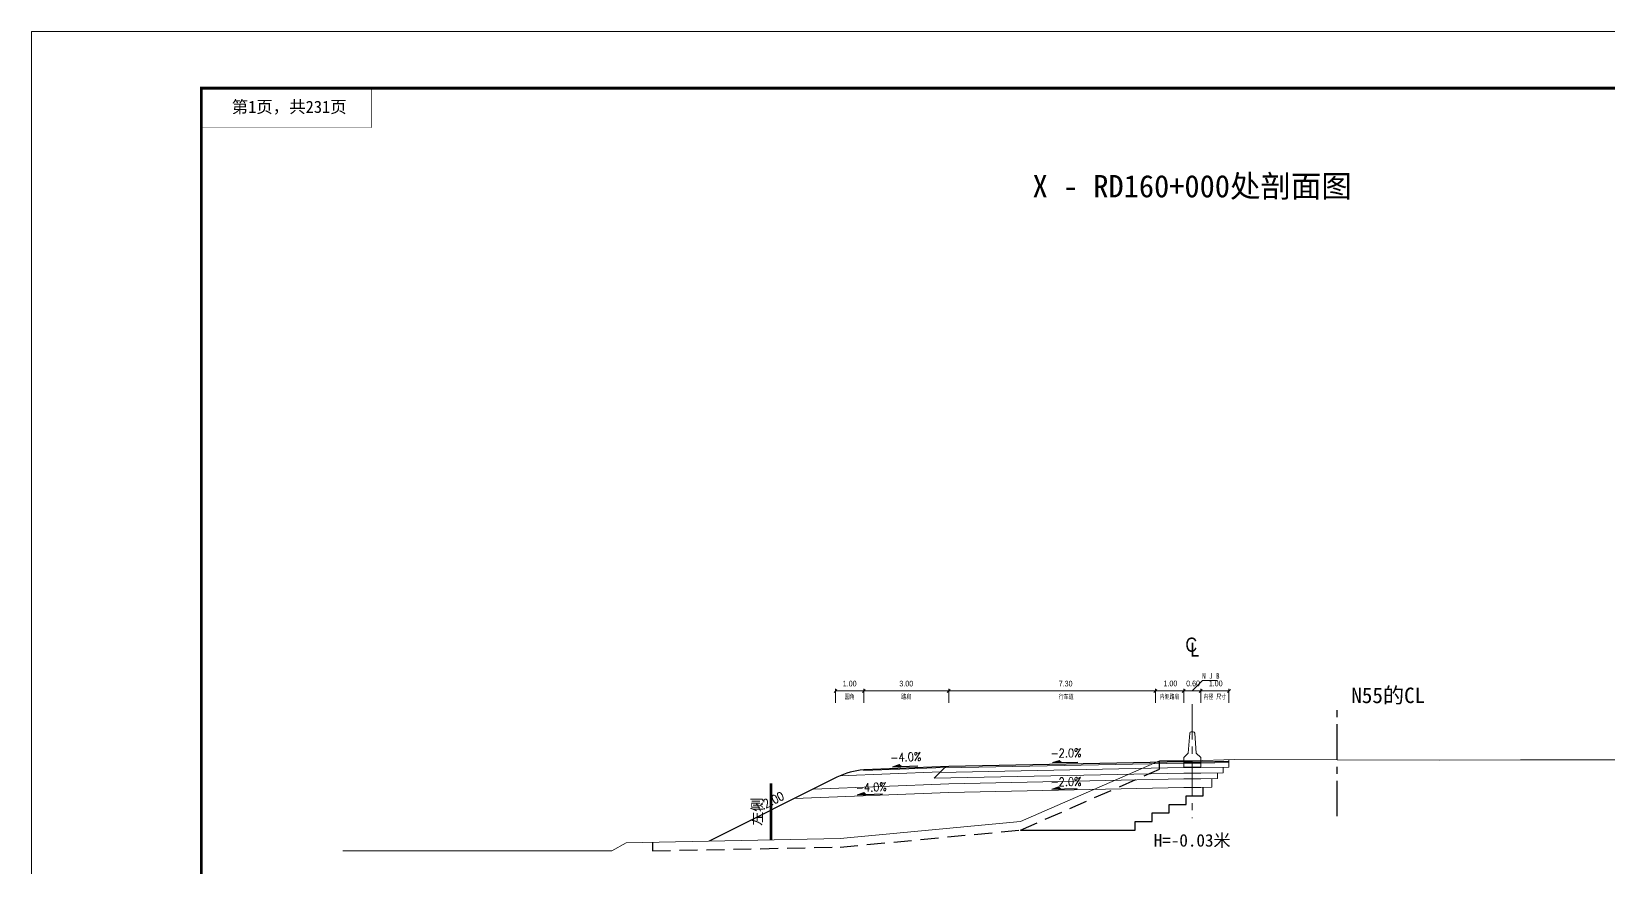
# Model space of a CAD drawing. Header units: millimetres. Extents: x 1890 to 1974, y 863 to 921.8.
# Drawn here: x 1890 to 1945.7, y 892.3 to 921.8 of the extents above; entities that cross this region are included whole.
import ezdxf
from ezdxf.enums import TextEntityAlignment as Align

# ---------------------------------------------------------------- set-up
doc = ezdxf.new("R2010")
doc.units = ezdxf.units.MM
doc.linetypes.add('CENTER', pattern=[2, 1.25, -0.25, 0.25, -0.25])
doc.linetypes.add('HIDDEN2', pattern=[4.7625, 3.175, -1.5875])
for name, color, linetype, lineweight in [('07', 3, 'Continuous', 13), ('JNB', 251, 'Continuous', 13), ('zhix', 4, 'CENTER', 20), ('台阶', 5, 'Continuous', 25), ('图框', 1, 'Continuous', 9), ('地面线', 7, 'Continuous', 20), ('垫层', 81, 'Continuous', 15), ('填方边坡', 1, 'Continuous', 30), ('数据栏', 8, 'Continuous', 15), ('既有中线', 7, 'CENTER', 25), ('标注', 3, 'Continuous', 0), ('清表', 13, 'Continuous', 25), ('用地界', 30, 'Continuous', 9), ('结构层1', 251, 'Continuous', 9), ('结构层2', 251, 'Continuous', 9), ('结构层3', 251, 'Continuous', 9), ('结构层4', 40, 'Continuous', 9), ('结构层5', 42, 'Continuous', 9), ('结构层6', 44, 'Continuous', 9), ('路基', 1, 'Continuous', 30)]:
    doc.layers.add(name, color=color, linetype=linetype, lineweight=lineweight)
doc.styles.add('ARIAL', font='arial.ttf')
doc.styles.add('STYLE-ARIAL_NARROW', font='ARIALN.TTF')
doc.styles.add('TB-YCH', font='KTGB2312.ttf', dxfattribs={"width": 0.75, "height": 0.7})
doc.styles.add('TR_ZH_ARIAL_6e0fa556', font='simhei.ttf')
doc.styles.add('TR_ZH_STYLE_ARIAL_NARROW_f701ce31', font='simhei.ttf')
doc.styles.add('TR_ZH_TB_YCH_8c88fc54', font='simhei.ttf', dxfattribs={"width": 0.75, "height": 0.7})
doc.styles.add('横断面', font='simplex.shx', dxfattribs={"width": 0.85, "bigfont": 'hztxt.shx'})

# ---------------------------------------------------------------- blocks, each defined once
blk = doc.blocks.new('HDMD.HDM.TK..N55横断面模板20250309')
at = {"layer": '图框', "color": 1, "linetype": 'Continuous'}
blk.add_lwpolyline([(-32.8, -13.6), (34.4, -13.6), (34.4, 33.44), (-32.8, 33.44)], close=True, dxfattribs=at)
at = {"layer": '图框', "color": 1, "linetype": 'Continuous', "const_width": 0.08}
blk.add_lwpolyline([(-28, -12), (32.8, -12), (32.8, 31.84), (-28, 31.84)], close=True, dxfattribs=at)
at = {"layer": '图框', "color": 7, "style": 'ARIAL'}
blk.add_attdef('milage', text='', height=0.7, dxfattribs=at).set_placement((0, 29.069), align=Align.MIDDLE_CENTER)
at = {"layer": '图框', "color": 0, "style": 'STYLE-ARIAL_NARROW'}
blk.add_attdef('SC', text='', height=0.32, dxfattribs=at).set_placement((20, -11.5), align=Align.MIDDLE_CENTER)

msp = doc.modelspace()

# ---------------------------------------------------------------- hatches: boundary and pattern name
at = {"layer": '标注'}
for points in [[(1920.762, 895.854), (1920.451, 895.842), (1920.683, 895.925)], [(1926.413, 896.001), (1926.102, 895.994), (1926.336, 896.073)], [(1919.511, 894.87), (1919.201, 894.858), (1919.433, 894.941)], [(1926.386, 895.066), (1926.075, 895.06), (1926.309, 895.138)]]:
    msp.add_hatch(color=256, dxfattribs=at).paths.add_polyline_path(points)

# ---------------------------------------------------------------- linework, layer by layer
at = {"layer": '07'}
for p, q in [((1918.385, 898.475), (1918.485, 898.575)), ((1918.435, 898.604), (1918.435, 898.104)), ((1919.385, 898.475), (1919.485, 898.575)), ((1919.435, 898.604), (1919.435, 898.104)), ((1922.385, 898.475), (1922.485, 898.575)), ((1922.435, 898.604), (1922.435, 898.104)), ((1929.685, 898.475), (1929.785, 898.575)), ((1929.735, 898.604), (1929.735, 898.104)), ((1930.685, 898.475), (1930.785, 898.575)), ((1930.735, 898.604), (1930.735, 898.104)), ((1931.285, 898.475), (1931.385, 898.575)), ((1931.335, 898.604), (1931.335, 898.104)), ((1932.285, 898.475), (1932.385, 898.575)), ((1932.335, 898.604), (1932.335, 898.104)), ((1919.435, 898.525), (1918.435, 898.525)), ((1922.435, 898.525), (1919.435, 898.525)), ((1929.735, 898.525), (1922.435, 898.525)), ((1930.735, 898.525), (1929.735, 898.525)), ((1931.035, 898.525), (1930.735, 898.525)), ((1931.035, 898.525), (1931.335, 898.525)), ((1931.335, 898.525), (1932.335, 898.525))]:
    msp.add_line(p, q, dxfattribs=at)
msp.add_lwpolyline([(1931.035, 898.525), (1931.397, 898.897), (1931.935, 898.897)], dxfattribs=at)
at = {"layer": 'JNB', "lineweight": 25}
msp.add_line((1931.335, 895.975), (1930.735, 895.975), dxfattribs=at)
at = {"layer": 'JNB'}
msp.add_lwpolyline([(1930.89, 896.325), (1930.947, 897.039, -0.391322), (1930.997, 897.085), (1931.074, 897.085, -0.391322), (1931.124, 897.039), (1931.18, 896.325), (1931.335, 896.175), (1931.335, 895.975), (1931.335, 895.835), (1930.735, 895.835), (1930.735, 895.975), (1930.735, 896.175)], format="xyb", close=True, dxfattribs=at)
at = {"layer": 'zhix'}
msp.add_line((1931.035, 898.058), (1931.035, 894.025), dxfattribs=at)
at = {"layer": '台阶'}
msp.add_lwpolyline([(1924.973, 893.608), (1929.025, 893.608), (1929.025, 893.917), (1929.625, 893.917), (1929.625, 894.217), (1930.225, 894.217), (1930.225, 894.517), (1930.825, 894.517), (1930.825, 894.817), (1931.425, 894.817), (1931.425, 895.117)], dxfattribs=at)
at = {"layer": '图框', "color": 1, "linetype": 'Continuous', "const_width": 0.02}
for points in [[(1902.035, 918.423), (1902.035, 919.825)], [(1902.035, 918.423), (1896.035, 918.423)]]:
    msp.add_lwpolyline(points, dxfattribs=at)
at = {"layer": '地面线', "flags": 128}
msp.add_lwpolyline([(1901.035, 892.876), (1910.535, 892.876), (1911.035, 893.158), (1918.595, 893.308), (1924.973, 893.908), (1929.875, 896.058), (1931.035, 896.058), (1932.535, 896.108), (1939.775, 896.084), (1942.635, 896.092), (1961.035, 896.092)], dxfattribs=at)
at = {"layer": '垫层', "flags": 128}
for points in [[(1931.725, 895.123), (1931.725, 895.423)], [(1931.035, 895.115), (1930.735, 895.109), (1922.435, 894.943), (1916.988, 894.725)], [(1931.035, 895.115), (1931.335, 895.115), (1931.725, 895.123)]]:
    msp.add_lwpolyline(points, dxfattribs=at)
at = {"layer": '填方边坡', "flags": 128}
msp.add_lwpolyline([(1919.434, 895.739, 0.09625), (1918.488, 895.476), (1913.97, 893.216)], format="xyb", dxfattribs=at)
at = {"layer": '既有中线'}
msp.add_line((1936.155, 894.096), (1936.155, 898.096), dxfattribs=at)
at = {"layer": '标注', "lineweight": -3}
for p, q in [((1920.451, 895.842), (1921.348, 895.878)), ((1926.102, 895.994), (1926.999, 896.012)), ((1919.201, 894.858), (1920.098, 894.893)), ((1926.075, 895.06), (1926.973, 895.078))]:
    msp.add_line(p, q, dxfattribs=at)
at = {"layer": '标注'}
for points in [[(1920.451, 895.842), (1920.683, 895.925), (1920.762, 895.854)], [(1926.102, 895.994), (1926.336, 896.073), (1926.413, 896.001)], [(1919.201, 894.858), (1919.433, 894.941), (1919.511, 894.87)], [(1926.075, 895.06), (1926.309, 895.138), (1926.386, 895.066)]]:
    msp.add_lwpolyline(points, dxfattribs=at)
at = {"layer": '清表', "linetype": 'HIDDEN2', "ltscale": 0.2}
msp.add_lwpolyline([(1911.97, 893.177), (1911.97, 892.877), (1918.595, 893.008), (1924.973, 893.608), (1929.875, 895.758), (1929.875, 896.058)], dxfattribs=at)
at = {"layer": '用地界', "const_width": 0.1}
msp.add_lwpolyline([(1916.155, 893.26), (1916.155, 895.26)], dxfattribs=at)
at = {"layer": '结构层1', "flags": 128}
for points in [[(1931.035, 895.835), (1930.735, 895.835), (1930.735, 896.025)], [(1931.035, 895.835), (1931.335, 895.835), (1931.335, 896.025)]]:
    msp.add_lwpolyline(points, dxfattribs=at)
at = {"layer": '结构层2', "flags": 128}
for points in [[(1930.735, 896.025), (1930.735, 895.975), (1922.284, 895.806), (1922.335, 895.857), (1922.435, 895.859)], [(1931.335, 895.975), (1932.335, 895.995)]]:
    msp.add_lwpolyline(points, dxfattribs=at)
at = {"layer": '结构层3', "flags": 128}
for points in [[(1931.035, 895.815), (1930.735, 895.815), (1922.121, 895.643), (1922.284, 895.806), (1922.335, 895.857), (1922.435, 895.859)], [(1931.035, 895.815), (1931.335, 895.815), (1932.335, 895.835)], [(1932.335, 895.835), (1932.335, 896.101)]]:
    msp.add_lwpolyline(points, dxfattribs=at)
at = {"layer": '结构层4', "flags": 128}
msp.add_lwpolyline([(1922.302, 895.824), (1919.435, 895.709), (1919.435, 895.739)], dxfattribs=at)
at = {"layer": '结构层5', "flags": 128}
for points in [[(1932.125, 895.631), (1932.125, 895.831)], [(1931.035, 895.615), (1930.735, 895.615), (1921.917, 895.439), (1922.121, 895.643), (1922.146, 895.668), (1918.594, 895.525)], [(1931.035, 895.615), (1931.335, 895.615), (1932.125, 895.631)]]:
    msp.add_lwpolyline(points, dxfattribs=at)
at = {"layer": '结构层6', "flags": 128}
for points in [[(1931.035, 895.415), (1930.735, 895.415), (1922.435, 895.249), (1917.653, 895.058)], [(1931.035, 895.415), (1931.335, 895.415), (1931.925, 895.427)], [(1931.925, 895.427), (1931.925, 895.627)]]:
    msp.add_lwpolyline(points, dxfattribs=at)
at = {"layer": '路基', "flags": 128}
for points in [[(1931.035, 896.025), (1930.735, 896.025), (1922.435, 895.859), (1919.435, 895.739), (1919.434, 895.739)], [(1931.035, 896.025), (1931.335, 896.025), (1932.335, 896.045)]]:
    msp.add_lwpolyline(points, dxfattribs=at)

# ---------------------------------------------------------------- block references
at = {"layer": '图框', "color": 0, "lineweight": 0}
ref = msp.add_blockref('HDMD.HDM.TK..N55横断面模板20250309', (1931.035, 880.025), dxfattribs=dict(at, xscale=1.25, yscale=1.25, zscale=1.25))
ref.add_attrib('milage', 'X - RD160+000处剖面图', dxfattribs={"color": 7, "height": 0.7887, "style": 'TR_ZH_ARIAL_6e0fa556'}).set_placement((1931.035, 916.361), align=Align.MIDDLE_CENTER)

# ---------------------------------------------------------------- texts
at = {"color": 1, "style": 'STYLE-ARIAL_NARROW'}
for s, p in [('C', (1930.796, 899.91)), ('L', (1930.97, 899.735))]:
    msp.add_text(s, height=0.5, dxfattribs=at).set_placement(p)
at = {"layer": '07', "style": 'TR_ZH_TB_YCH_8c88fc54', "width": 0.75}
for s, height, p in [('N J B', 0.2, (1931.693, 899.055)), ('圆角', 0.1662, (1918.935, 898.325)), ('路肩', 0.1676, (1920.935, 898.325)), ('行车道', 0.1648, (1926.585, 898.325)), ('内侧路肩', 0.1667, (1930.235, 898.325)), ('内径 尺寸', 0.1667, (1931.835, 898.325))]:
    msp.add_text(s, height=height, dxfattribs=at).set_placement(p, align=Align.MIDDLE_CENTER)
at = {"layer": '07', "style": 'TB-YCH', "width": 0.75}
for s, p in [('1.00', (1918.935, 898.625)), ('3.00', (1920.935, 898.625)), ('7.30', (1926.564, 898.625)), ('1.00', (1930.267, 898.631)), ('0.60', (1931.067, 898.631)), ('1.00', (1931.867, 898.631))]:
    msp.add_text(s, height=0.2, dxfattribs=at).set_placement(p, align=Align.BOTTOM_CENTER)
at = {"layer": '图框', "color": 7, "style": 'TR_ZH_STYLE_ARIAL_NARROW_f701ce31', "width": 0.992829}
msp.add_text('第1页，共231页', height=0.4288, dxfattribs=at).set_placement((1897.105, 918.95))
at = {"layer": '数据栏', "color": 4, "style": 'TR_ZH_STYLE_ARIAL_NARROW_f701ce31'}
msp.add_text('H=-0.03米', height=0.4429, dxfattribs=at).set_placement((1931.035, 893.025), align=Align.CENTER)
at = {"layer": '既有中线', "style": 'TR_ZH_STYLE_ARIAL_NARROW_f701ce31'}
msp.add_text('N55的CL', height=0.5478, dxfattribs=at).set_placement((1936.655, 898.096))
at = {"layer": '标注', "style": '横断面', "width": 0.85}
for s, rotation, p in [('-4.0%', 2.2906, (1920.929, 895.949)), ('-2.0%', 1.1458, (1926.582, 896.092)), ('-4.0%', 2.2906, (1919.709, 894.884)), ('-2.0%', 1.1458, (1926.584, 895.076)), ('1:2.00', 26.5651, (1916.207, 894.391))]:
    msp.add_text(s, height=0.3, rotation=rotation, dxfattribs=at).set_placement(p, align=Align.BOTTOM_CENTER)
at = {"layer": '用地界', "style": 'TR_ZH_STYLE_ARIAL_NARROW_f701ce31'}
msp.add_text('左侧', height=0.3652, rotation=90, dxfattribs=at).set_placement((1915.955, 894.26), align=Align.BOTTOM_CENTER)

doc.saveas('drawing.dxf')
